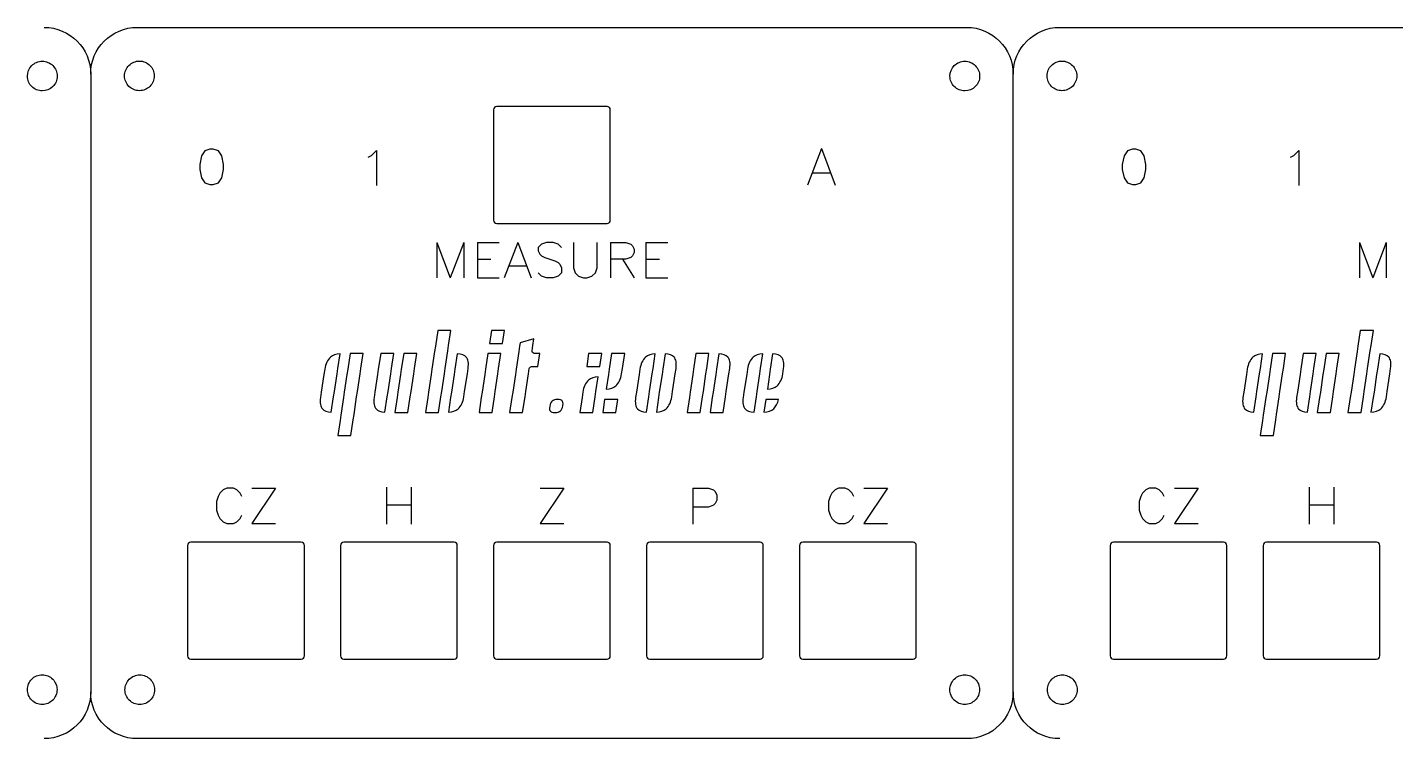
# Model space of a CAD drawing. Extents: x 0 to 498, y 0 to 383.
# Drawn here: x 92.7 to 240.4, y 76.7 to 153.4 of the extents above; entities that cross this region are included whole.
import ezdxf

# ---------------------------------------------------------------- set-up
doc = ezdxf.new("R2010")
doc.units = 0
doc.layers.get('0').update_dxf_attribs({"true_color": 0xffffff})

msp = doc.modelspace()

# ---------------------------------------------------------------- linework, layer by layer
at = {"color": 1, "true_color": 0xff0000}
for p, q in [((104.58, 153.4), (194.09, 153.4)), ((104.58, 153.4), (104.58, 153.4)), ((204.14, 153.4), (293.65, 153.4)), ((204.14, 153.4), (204.14, 153.4)), ((95.94, 148.15), (95.94, 148.15)), ((99.56, 148.37), (99.56, 81.73)), ((106.42, 148.17), (106.42, 148.17)), ((195.5, 148.15), (195.5, 148.15)), ((199.12, 81.73), (199.12, 148.37)), ((205.98, 148.17), (205.98, 148.17)), ((155.29, 144.86), (143.39, 144.86)), ((143.39, 132.25), (155.29, 132.25)), ((138.43, 120.72), (137.02, 120.72)), ((137.02, 120.72), (137.02, 120.72)), ((138.19, 119.08), (138.43, 120.72)), ((142.8, 120.72), (142.59, 119.3)), ((144.21, 120.72), (142.8, 120.72)), ((144, 119.3), (144.21, 120.72)), ((147.38, 119.8), (145.9, 119.37)), ((147.27, 119.08), (147.38, 119.8)), ((147.38, 119.8), (147.38, 119.8)), ((237.99, 120.72), (236.58, 120.72)), ((236.58, 120.72), (236.58, 120.72)), ((237.75, 119.08), (237.99, 120.72)), ((126.24, 116.6), (126.48, 118.2)), ((128.97, 118.24), (127.55, 118.24)), ((127.55, 118.24), (127.55, 118.24)), ((128.72, 116.6), (128.97, 118.24)), ((130.86, 118.24), (130.6, 116.53)), ((132.27, 118.24), (130.86, 118.24)), ((132.02, 116.6), (132.27, 118.24)), ((133.34, 118.24), (133.08, 116.53)), ((134.75, 118.24), (133.34, 118.24)), ((134.5, 116.6), (134.75, 118.24)), ((136.68, 118.46), (136.39, 116.53)), ((136.77, 119.01), (136.68, 118.46)), ((137.81, 116.6), (138.1, 118.53)), ((138.1, 118.53), (138.19, 119.08)), ((139.12, 118.21), (138.87, 116.53)), ((139.12, 118.21), (139.12, 118.21)), ((143.84, 118.24), (142.43, 118.24)), ((142.59, 119.3), (144, 119.3)), ((143.59, 116.6), (143.84, 118.24)), ((145.77, 118.46), (145.47, 116.53)), ((145.85, 119.01), (145.77, 118.46)), ((145.9, 119.37), (145.85, 119.01)), ((147.19, 118.53), (147.27, 119.08)), ((147.83, 116.82), (148.04, 118.24)), ((153.3, 118.24), (153.09, 116.82)), ((154.71, 118.24), (153.3, 118.24)), ((154.5, 116.82), (154.71, 118.24)), ((157.19, 118.24), (155.77, 118.24)), ((155.77, 118.24), (155.77, 118.24)), ((156.94, 116.6), (157.19, 118.24)), ((160.25, 116.6), (160.49, 118.2)), ((161.56, 118.21), (161.3, 116.53)), ((161.56, 118.21), (161.56, 118.21)), ((164.88, 118.24), (164.62, 116.53)), ((166.29, 118.24), (164.88, 118.24)), ((166.04, 116.6), (166.29, 118.24)), ((167.35, 118.21), (167.1, 116.53)), ((167.35, 118.21), (167.35, 118.21)), ((171.86, 116.6), (172.1, 118.2)), ((173.16, 118.21), (172.91, 116.53)), ((173.16, 118.21), (173.16, 118.21)), ((225.8, 116.6), (226.04, 118.2)), ((228.52, 118.24), (227.11, 118.24)), ((227.11, 118.24), (227.11, 118.24)), ((228.28, 116.6), (228.52, 118.24)), ((230.42, 118.24), (230.16, 116.53)), ((231.83, 118.24), (230.42, 118.24)), ((231.58, 116.6), (231.83, 118.24)), ((232.9, 118.24), (232.64, 116.53)), ((234.31, 118.24), (232.9, 118.24)), ((234.06, 116.6), (234.31, 118.24)), ((236.24, 118.46), (235.95, 116.53)), ((236.33, 119.01), (236.24, 118.46)), ((237.37, 116.6), (237.66, 118.53)), ((237.66, 118.53), (237.75, 119.08)), ((238.68, 118.21), (238.43, 116.53)), ((238.68, 118.21), (238.68, 118.21)), ((147.15, 116.82), (147.83, 116.82)), ((153.09, 116.82), (154.5, 116.82)), ((124.74, 115.98), (124.45, 114.05)), ((124.82, 116.53), (124.74, 115.98)), ((125.87, 114.12), (126.16, 116.05)), ((126.16, 116.05), (126.24, 116.6)), ((127.21, 115.98), (126.92, 114.05)), ((127.3, 116.53), (127.21, 115.98)), ((128.35, 114.12), (128.64, 116.05)), ((128.64, 116.05), (128.72, 116.6)), ((130.52, 115.98), (130.23, 114.05)), ((130.6, 116.53), (130.52, 115.98)), ((131.94, 116.05), (132.02, 116.6)), ((133, 115.98), (132.71, 114.05)), ((133.08, 116.53), (133, 115.98)), ((134.42, 116.05), (134.5, 116.6)), ((136.31, 115.98), (136.02, 114.05)), ((136.39, 116.53), (136.31, 115.98)), ((137.73, 116.05), (137.81, 116.6)), ((138.78, 115.98), (138.5, 114.05)), ((138.87, 116.53), (138.78, 115.98)), ((139.92, 114.12), (140.21, 116.05)), ((140.21, 116.05), (140.29, 116.6)), ((142.09, 115.98), (141.8, 114.05)), ((142.17, 116.53), (142.09, 115.98)), ((143.22, 114.12), (143.51, 116.05)), ((143.51, 116.05), (143.59, 116.6)), ((145.39, 115.98), (145.11, 114.05)), ((145.47, 116.53), (145.39, 115.98)), ((146.53, 114.12), (146.81, 116.05)), ((146.81, 116.05), (146.9, 116.6)), ((154.09, 114.12), (154.33, 115.72)), ((154.33, 115.72), (154.33, 115.72)), ((155.44, 115.98), (155.19, 114.38)), ((155.52, 116.53), (155.44, 115.98)), ((156.86, 116.05), (156.94, 116.6)), ((158.74, 115.98), (158.46, 114.05)), ((158.83, 116.53), (158.74, 115.98)), ((160.16, 116.05), (160.25, 116.6)), ((161.22, 115.98), (160.93, 114.05)), ((161.3, 116.53), (161.22, 115.98)), ((162.36, 114.12), (162.64, 116.05)), ((162.64, 116.05), (162.73, 116.6)), ((164.54, 115.98), (164.25, 114.05)), ((164.62, 116.53), (164.54, 115.98)), ((165.96, 116.05), (166.04, 116.6)), ((167.02, 115.98), (166.73, 114.05)), ((167.1, 116.53), (167.02, 115.98)), ((168.44, 116.05), (168.53, 116.6)), ((170.36, 115.98), (170.06, 114.05)), ((170.44, 116.53), (170.36, 115.98)), ((171.49, 114.12), (171.78, 116.05)), ((171.78, 116.05), (171.86, 116.6)), ((172.83, 115.98), (172.59, 114.38)), ((172.91, 116.53), (172.83, 115.98)), ((174.26, 116.05), (174.34, 116.6)), ((174.34, 116.6), (174.34, 116.6)), ((224.3, 115.98), (224.01, 114.05)), ((224.38, 116.53), (224.3, 115.98)), ((225.43, 114.12), (225.72, 116.05)), ((225.72, 116.05), (225.8, 116.6)), ((226.77, 115.98), (226.48, 114.05)), ((226.86, 116.53), (226.77, 115.98)), ((227.91, 114.12), (228.2, 116.05)), ((228.2, 116.05), (228.28, 116.6)), ((230.08, 115.98), (229.79, 114.05)), ((230.16, 116.53), (230.08, 115.98)), ((231.5, 116.05), (231.58, 116.6)), ((232.55, 115.98), (232.27, 114.05)), ((232.64, 116.53), (232.55, 115.98)), ((233.98, 116.05), (234.06, 116.6)), ((235.87, 115.98), (235.58, 114.05)), ((235.95, 116.53), (235.87, 115.98)), ((237.29, 116.05), (237.37, 116.6)), ((238.34, 115.98), (238.06, 114.05)), ((238.43, 116.53), (238.34, 115.98)), ((239.48, 114.12), (239.77, 116.05)), ((239.77, 116.05), (239.85, 116.6)), ((124.45, 114.05), (124.36, 113.5)), ((125.78, 113.57), (125.87, 114.12)), ((126.92, 114.05), (126.84, 113.5)), ((128.26, 113.57), (128.35, 114.12)), ((130.23, 114.05), (130.15, 113.5)), ((131.57, 113.57), (131.65, 114.12)), ((132.71, 114.05), (132.63, 113.5)), ((134.05, 113.57), (134.14, 114.12)), ((136.02, 114.05), (135.94, 113.5)), ((137.36, 113.57), (137.44, 114.12)), ((138.5, 114.05), (138.41, 113.5)), ((139.84, 113.57), (139.92, 114.12)), ((141.8, 114.05), (141.72, 113.5)), ((143.14, 113.57), (143.22, 114.12)), ((145.11, 114.05), (145.02, 113.5)), ((146.44, 113.57), (146.53, 114.12)), ((152.67, 114.05), (152.59, 113.5)), ((154.01, 113.57), (154.09, 114.12)), ((158.46, 114.05), (158.37, 113.5)), ((159.79, 113.57), (159.88, 114.12)), ((160.93, 114.05), (160.85, 113.5)), ((162.27, 113.57), (162.36, 114.12)), ((164.25, 114.05), (164.17, 113.5)), ((165.59, 113.57), (165.68, 114.12)), ((166.73, 114.05), (166.65, 113.5)), ((168.07, 113.57), (168.16, 114.12)), ((170.06, 114.05), (169.98, 113.5)), ((171.4, 113.57), (171.49, 114.12)), ((224.01, 114.05), (223.92, 113.5)), ((225.34, 113.57), (225.43, 114.12)), ((226.48, 114.05), (226.4, 113.5)), ((227.82, 113.57), (227.91, 114.12)), ((229.79, 114.05), (229.71, 113.5)), ((231.13, 113.57), (231.21, 114.12)), ((232.27, 114.05), (232.19, 113.5)), ((233.61, 113.57), (233.69, 114.12)), ((235.58, 114.05), (235.5, 113.5)), ((236.92, 113.57), (237, 114.12)), ((238.06, 114.05), (237.97, 113.5)), ((239.4, 113.57), (239.48, 114.12)), ((125.53, 111.89), (125.78, 113.57)), ((126.84, 113.5), (126.55, 111.57)), ((131.32, 111.89), (131.57, 113.57)), ((132.63, 113.5), (132.38, 111.86)), ((133.79, 111.86), (134.05, 113.57)), ((135.94, 113.5), (135.69, 111.86)), ((137.1, 111.86), (137.36, 113.57)), ((138.41, 113.5), (138.17, 111.9)), ((141.72, 113.5), (141.47, 111.86)), ((142.88, 111.86), (143.14, 113.57)), ((145.02, 113.5), (144.77, 111.86)), ((146.18, 111.86), (146.44, 113.57)), ((149.95, 113.28), (149.95, 113.28)), ((152.59, 113.5), (152.34, 111.86)), ((153.75, 111.86), (154.01, 113.57)), ((155.03, 113.28), (154.82, 111.86)), ((156.44, 113.28), (155.03, 113.28)), ((156.23, 111.86), (156.44, 113.28)), ((159.54, 111.89), (159.79, 113.57)), ((160.85, 113.5), (160.61, 111.9)), ((164.17, 113.5), (163.92, 111.86)), ((165.33, 111.86), (165.59, 113.57)), ((166.65, 113.5), (166.4, 111.86)), ((167.81, 111.86), (168.07, 113.57)), ((171.15, 111.89), (171.4, 113.57)), ((172.42, 113.28), (172.22, 111.9)), ((173.8, 113.28), (172.42, 113.28)), ((225.09, 111.89), (225.34, 113.57)), ((226.4, 113.5), (226.11, 111.57)), ((230.88, 111.89), (231.13, 113.57)), ((232.19, 113.5), (231.94, 111.86)), ((233.35, 111.86), (233.61, 113.57)), ((235.5, 113.5), (235.25, 111.86)), ((236.66, 111.86), (236.92, 113.57)), ((237.97, 113.5), (237.73, 111.9)), ((126.47, 111.02), (126.22, 109.38)), ((126.55, 111.57), (126.47, 111.02)), ((127.64, 109.38), (127.9, 111.09)), ((127.9, 111.09), (127.98, 111.64)), ((132.38, 111.86), (133.79, 111.86)), ((135.69, 111.86), (137.1, 111.86)), ((141.47, 111.86), (142.88, 111.86)), ((144.77, 111.86), (146.18, 111.86)), ((152.34, 111.86), (153.75, 111.86)), ((154.82, 111.86), (156.23, 111.86)), ((163.92, 111.86), (165.33, 111.86)), ((166.4, 111.86), (167.81, 111.86)), ((226.03, 111.02), (225.78, 109.38)), ((226.11, 111.57), (226.03, 111.02)), ((227.2, 109.38), (227.45, 111.09)), ((227.45, 111.09), (227.54, 111.64)), ((231.94, 111.86), (233.35, 111.86)), ((235.25, 111.86), (236.66, 111.86)), ((126.22, 109.38), (127.64, 109.38)), ((225.78, 109.38), (227.2, 109.38)), ((122.27, 97.87), (110.37, 97.87)), ((138.78, 97.87), (126.88, 97.87)), ((155.29, 97.87), (143.39, 97.87)), ((171.8, 97.87), (159.9, 97.87)), ((188.31, 97.87), (176.41, 97.87)), ((221.83, 97.87), (209.93, 97.87)), ((238.34, 97.87), (226.44, 97.87)), ((110.37, 85.26), (122.27, 85.26)), ((143.39, 85.26), (155.29, 85.26)), ((159.9, 85.26), (171.8, 85.26)), ((176.41, 85.26), (188.31, 85.26)), ((209.93, 85.26), (221.83, 85.26)), ((95.93, 81.98), (95.93, 81.98)), ((106.46, 81.97), (106.46, 81.97)), ((195.49, 81.98), (195.49, 81.98)), ((206.02, 81.97), (206.02, 81.97)), ((194.09, 76.7), (104.58, 76.7))]:
    msp.add_line(p, q, dxfattribs=at)
at = {"color": 7, "true_color": 0xffffff}
for p, q in [((178.43, 140.33), (176.93, 136.4)), ((178.43, 140.33), (179.92, 136.4)), ((111.52, 139.54), (111.34, 138.63)), ((111.88, 140.09), (111.52, 139.54)), ((112.43, 140.27), (111.88, 140.09)), ((112.79, 140.27), (112.43, 140.27)), ((113.34, 140.09), (112.79, 140.27)), ((113.7, 139.54), (113.34, 140.09)), ((113.88, 138.63), (113.7, 139.54)), ((129.49, 139.42), (129.85, 139.6)), ((129.85, 139.6), (130.39, 140.14)), ((130.39, 140.14), (130.39, 136.36)), ((211.08, 139.54), (210.89, 138.63)), ((211.44, 140.09), (211.08, 139.54)), ((211.99, 140.27), (211.44, 140.09)), ((212.35, 140.27), (211.99, 140.27)), ((212.89, 140.09), (212.35, 140.27)), ((213.26, 139.54), (212.89, 140.09)), ((213.44, 138.63), (213.26, 139.54)), ((229.05, 139.42), (229.41, 139.6)), ((229.41, 139.6), (229.95, 140.14)), ((229.95, 140.14), (229.95, 136.36)), ((111.34, 138.63), (111.34, 138.09)), ((111.34, 138.09), (111.52, 137.18)), ((113.7, 137.18), (113.88, 138.09)), ((113.88, 138.09), (113.88, 138.63)), ((177.49, 137.71), (179.36, 137.71)), ((210.89, 138.63), (210.89, 138.09)), ((210.89, 138.09), (211.08, 137.18)), ((213.26, 137.18), (213.44, 138.09)), ((213.44, 138.09), (213.44, 138.63)), ((111.52, 137.18), (111.88, 136.63)), ((111.88, 136.63), (112.43, 136.45)), ((112.43, 136.45), (112.79, 136.45)), ((112.79, 136.45), (113.34, 136.63)), ((113.34, 136.63), (113.7, 137.18)), ((211.08, 137.18), (211.44, 136.63)), ((211.44, 136.63), (211.99, 136.45)), ((211.99, 136.45), (212.35, 136.45)), ((212.35, 136.45), (212.89, 136.63)), ((212.89, 136.63), (213.26, 137.18)), ((136.92, 130.21), (136.92, 126.39)), ((136.92, 130.21), (138.37, 126.39)), ((139.83, 130.21), (138.37, 126.39)), ((139.83, 130.21), (139.83, 126.39)), ((141.29, 130.21), (141.29, 126.39)), ((141.29, 130.21), (143.65, 130.21)), ((145.65, 130.21), (144.2, 126.39)), ((145.65, 130.21), (147.11, 126.39)), ((148.2, 130.03), (147.84, 129.67)), ((148.75, 130.21), (148.2, 130.03)), ((149.48, 130.21), (148.75, 130.21)), ((150.02, 130.03), (149.48, 130.21)), ((150.39, 129.67), (150.02, 130.03)), ((151.66, 130.21), (151.66, 127.48)), ((154.21, 127.48), (154.21, 130.21)), ((155.66, 130.21), (155.66, 126.39)), ((155.66, 130.21), (157.3, 130.21)), ((157.3, 130.21), (157.85, 130.03)), ((157.85, 130.03), (158.03, 129.85)), ((159.48, 130.21), (159.48, 126.39)), ((159.48, 130.21), (161.85, 130.21)), ((236.48, 130.21), (236.48, 126.39)), ((236.48, 130.21), (237.93, 126.39)), ((239.39, 130.21), (237.93, 126.39)), ((239.39, 130.21), (239.39, 126.39)), ((147.84, 129.67), (147.84, 129.3)), ((147.84, 129.3), (148.02, 128.94)), ((148.02, 128.94), (148.2, 128.76)), ((148.2, 128.76), (148.57, 128.57)), ((148.57, 128.57), (149.66, 128.21)), ((157.85, 128.57), (157.3, 128.39)), ((158.03, 128.76), (157.85, 128.57)), ((158.03, 129.85), (158.21, 129.48)), ((158.21, 129.12), (158.03, 128.76)), ((158.21, 129.48), (158.21, 129.12)), ((141.29, 128.39), (142.74, 128.39)), ((144.74, 127.67), (146.56, 127.67)), ((149.66, 128.21), (150.02, 128.03)), ((150.02, 128.03), (150.2, 127.85)), ((150.2, 127.85), (150.39, 127.48)), ((150.39, 127.48), (150.39, 126.94)), ((151.66, 127.48), (151.84, 126.94)), ((154.03, 126.94), (154.21, 127.48)), ((157.3, 128.39), (155.66, 128.39)), ((156.94, 128.39), (158.21, 126.39)), ((159.48, 128.39), (160.94, 128.39)), ((141.29, 126.39), (143.65, 126.39)), ((148.2, 126.57), (147.84, 126.94)), ((148.75, 126.39), (148.2, 126.57)), ((149.48, 126.39), (148.75, 126.39)), ((150.02, 126.57), (149.48, 126.39)), ((150.39, 126.94), (150.02, 126.57)), ((151.84, 126.94), (152.21, 126.57)), ((152.21, 126.57), (152.75, 126.39)), ((152.75, 126.39), (153.12, 126.39)), ((153.12, 126.39), (153.66, 126.57)), ((153.66, 126.57), (154.03, 126.94)), ((159.48, 126.39), (161.85, 126.39)), ((113.87, 103.54), (113.51, 103.17)), ((114.24, 103.72), (113.87, 103.54)), ((114.96, 103.72), (114.24, 103.72)), ((115.33, 103.54), (114.96, 103.72)), ((115.69, 103.17), (115.33, 103.54)), ((119.51, 103.72), (116.96, 99.9)), ((116.96, 103.72), (119.51, 103.72)), ((131.5, 103.81), (131.5, 99.81)), ((134.16, 103.81), (134.16, 99.81)), ((150.61, 103.72), (148.07, 99.9)), ((148.07, 103.72), (150.61, 103.72)), ((164.55, 103.72), (164.55, 99.81)), ((164.55, 103.72), (166.22, 103.72)), ((166.22, 103.72), (166.78, 103.53)), ((166.78, 103.53), (166.97, 103.34)), ((179.91, 103.54), (179.55, 103.17)), ((180.28, 103.72), (179.91, 103.54)), ((181, 103.72), (180.28, 103.72)), ((181.37, 103.54), (181, 103.72)), ((181.73, 103.17), (181.37, 103.54)), ((185.55, 103.72), (183, 99.9)), ((183, 103.72), (185.55, 103.72)), ((213.43, 103.54), (213.07, 103.17)), ((213.8, 103.72), (213.43, 103.54)), ((214.52, 103.72), (213.8, 103.72)), ((214.89, 103.54), (214.52, 103.72)), ((215.25, 103.17), (214.89, 103.54)), ((219.07, 103.72), (216.52, 99.9)), ((216.52, 103.72), (219.07, 103.72)), ((231.06, 103.81), (231.06, 99.81)), ((233.72, 103.81), (233.72, 99.81)), ((113.33, 102.81), (113.15, 102.26)), ((113.15, 102.26), (113.15, 101.35)), ((113.51, 103.17), (113.33, 102.81)), ((115.87, 102.81), (115.69, 103.17)), ((131.5, 101.9), (134.16, 101.9)), ((166.97, 102.04), (166.78, 101.86)), ((166.97, 103.34), (167.15, 102.97)), ((167.15, 102.41), (166.97, 102.04)), ((167.15, 102.97), (167.15, 102.41)), ((179.37, 102.81), (179.19, 102.26)), ((179.19, 102.26), (179.19, 101.35)), ((179.55, 103.17), (179.37, 102.81)), ((181.91, 102.81), (181.73, 103.17)), ((212.89, 102.81), (212.7, 102.26)), ((212.7, 102.26), (212.7, 101.35)), ((213.07, 103.17), (212.89, 102.81)), ((215.43, 102.81), (215.25, 103.17)), ((231.06, 101.9), (233.72, 101.9)), ((113.15, 101.35), (113.33, 100.81)), ((113.33, 100.81), (113.51, 100.45)), ((113.51, 100.45), (113.87, 100.08)), ((115.33, 100.08), (115.69, 100.45)), ((115.69, 100.45), (115.87, 100.81)), ((166.22, 101.67), (164.55, 101.67)), ((166.78, 101.86), (166.22, 101.67)), ((179.19, 101.35), (179.37, 100.81)), ((179.37, 100.81), (179.55, 100.45)), ((179.55, 100.45), (179.91, 100.08)), ((181.37, 100.08), (181.73, 100.45)), ((181.73, 100.45), (181.91, 100.81)), ((212.7, 101.35), (212.89, 100.81)), ((212.89, 100.81), (213.07, 100.45)), ((213.07, 100.45), (213.43, 100.08)), ((214.89, 100.08), (215.25, 100.45)), ((215.25, 100.45), (215.43, 100.81)), ((113.87, 100.08), (114.24, 99.9)), ((114.24, 99.9), (114.96, 99.9)), ((114.96, 99.9), (115.33, 100.08)), ((116.96, 99.9), (119.51, 99.9)), ((148.07, 99.9), (150.61, 99.9)), ((179.91, 100.08), (180.28, 99.9)), ((180.28, 99.9), (181, 99.9)), ((181, 99.9), (181.37, 100.08)), ((183, 99.9), (185.55, 99.9)), ((213.43, 100.08), (213.8, 99.9)), ((213.8, 99.9), (214.52, 99.9)), ((214.52, 99.9), (214.89, 100.08)), ((216.52, 99.9), (219.07, 99.9))]:
    msp.add_line(p, q, dxfattribs=at)
at = {"color": 1, "true_color": 0xff0000}
for points in [[(94.53, 153.4), (97.32, 153.4), (99.56, 151.15), (99.56, 148.37)], [(99.56, 148.37), (99.56, 151.15), (101.8, 153.4), (104.58, 153.4)], [(194.09, 153.4), (196.88, 153.4), (199.12, 151.15), (199.12, 148.37)], [(199.12, 148.37), (199.12, 151.15), (201.36, 153.4), (204.14, 153.4)], [(92.74, 148.15), (92.74, 148.57), (92.9, 148.98), (93.2, 149.28)], [(93.2, 149.28), (93.5, 149.58), (93.91, 149.75), (94.34, 149.75)], [(94.34, 149.75), (94.76, 149.75), (95.17, 149.58), (95.47, 149.28)], [(95.47, 149.28), (95.77, 148.98), (95.94, 148.57), (95.94, 148.15)], [(103.22, 148.17), (103.22, 148.59), (103.39, 149), (103.69, 149.3)], [(103.69, 149.3), (103.99, 149.6), (104.4, 149.77), (104.82, 149.77)], [(104.82, 149.77), (105.25, 149.77), (105.65, 149.6), (105.95, 149.3)], [(105.95, 149.3), (106.25, 149), (106.42, 148.59), (106.42, 148.17)], [(192.3, 148.15), (192.3, 148.57), (192.46, 148.98), (192.76, 149.28)], [(192.76, 149.28), (193.06, 149.58), (193.47, 149.75), (193.9, 149.75)], [(193.9, 149.75), (194.32, 149.75), (194.73, 149.58), (195.03, 149.28)], [(195.03, 149.28), (195.33, 148.98), (195.5, 148.57), (195.5, 148.15)], [(202.78, 148.17), (202.78, 148.59), (202.95, 149), (203.25, 149.3)], [(203.25, 149.3), (203.55, 149.6), (203.96, 149.77), (204.38, 149.77)], [(204.38, 149.77), (204.81, 149.77), (205.21, 149.6), (205.51, 149.3)], [(205.51, 149.3), (205.81, 149), (205.98, 148.59), (205.98, 148.17)], [(93.2, 147.01), (92.9, 147.31), (92.74, 147.72), (92.74, 148.15)], [(95.94, 148.15), (95.94, 147.72), (95.77, 147.31), (95.47, 147.01)], [(103.69, 147.04), (103.39, 147.34), (103.22, 147.74), (103.22, 148.17)], [(106.42, 148.17), (106.42, 147.74), (106.25, 147.34), (105.95, 147.04)], [(192.76, 147.01), (192.46, 147.31), (192.3, 147.72), (192.3, 148.15)], [(195.5, 148.15), (195.5, 147.72), (195.33, 147.31), (195.03, 147.01)], [(203.25, 147.04), (202.95, 147.34), (202.78, 147.74), (202.78, 148.17)], [(205.98, 148.17), (205.98, 147.74), (205.81, 147.34), (205.51, 147.04)], [(94.34, 146.55), (93.91, 146.55), (93.5, 146.71), (93.2, 147.01)], [(95.47, 147.01), (95.17, 146.71), (94.76, 146.55), (94.34, 146.55)], [(104.82, 146.57), (104.4, 146.57), (103.99, 146.74), (103.69, 147.04)], [(105.95, 147.04), (105.65, 146.74), (105.25, 146.57), (104.82, 146.57)], [(193.9, 146.55), (193.47, 146.55), (193.06, 146.71), (192.76, 147.01)], [(195.03, 147.01), (194.73, 146.71), (194.32, 146.55), (193.9, 146.55)], [(204.38, 146.57), (203.96, 146.57), (203.55, 146.74), (203.25, 147.04)], [(205.51, 147.04), (205.21, 146.74), (204.81, 146.57), (204.38, 146.57)], [(143.39, 144.86), (143.19, 144.86), (143.04, 144.7), (143.04, 144.51)], [(155.64, 144.51), (155.64, 144.7), (155.48, 144.86), (155.29, 144.86)], [(143.04, 144.51), (143.04, 144.51), (143.04, 132.61), (143.04, 132.61)], [(155.64, 132.61), (155.64, 132.61), (155.64, 144.51), (155.64, 144.51)], [(143.04, 132.61), (143.04, 132.41), (143.19, 132.25), (143.39, 132.25)], [(155.29, 132.25), (155.48, 132.25), (155.64, 132.41), (155.64, 132.61)], [(137.02, 120.72), (137.02, 120.72), (136.77, 119.01), (136.77, 119.01)], [(236.58, 120.72), (236.58, 120.72), (236.33, 119.01), (236.33, 119.01)], [(126.48, 118.2), (126.05, 118.15), (125.69, 118.04), (125.43, 117.82)], [(127.55, 118.24), (127.55, 118.24), (127.3, 116.53), (127.3, 116.53)], [(136.77, 119.01), (136.77, 119.01), (136.77, 119.01), (136.77, 119.01)], [(140.09, 117.85), (139.91, 118.06), (139.58, 118.17), (139.12, 118.21)], [(142.43, 118.24), (142.43, 118.24), (142.17, 116.53), (142.17, 116.53)], [(145.85, 119.01), (145.85, 119.01), (145.85, 119.01), (145.85, 119.01)], [(147.25, 118.33), (147.2, 118.38), (147.18, 118.46), (147.19, 118.53)], [(147.44, 118.24), (147.37, 118.24), (147.29, 118.27), (147.25, 118.33)], [(148.04, 118.24), (148.04, 118.24), (147.44, 118.24), (147.44, 118.24)], [(155.77, 118.24), (155.77, 118.24), (155.52, 116.53), (155.52, 116.53)], [(160.49, 118.2), (160.05, 118.15), (159.69, 118.04), (159.44, 117.82)], [(162.52, 117.85), (162.34, 118.06), (162.01, 118.17), (161.56, 118.21)], [(168.32, 117.85), (168.14, 118.06), (167.81, 118.17), (167.35, 118.21)], [(172.1, 118.2), (171.66, 118.15), (171.3, 118.04), (171.05, 117.82)], [(174.13, 117.85), (173.95, 118.06), (173.62, 118.17), (173.16, 118.21)], [(226.04, 118.2), (225.6, 118.15), (225.24, 118.04), (224.99, 117.82)], [(227.11, 118.24), (227.11, 118.24), (226.86, 116.53), (226.86, 116.53)], [(236.33, 119.01), (236.33, 119.01), (236.33, 119.01), (236.33, 119.01)], [(239.65, 117.85), (239.47, 118.06), (239.14, 118.17), (238.68, 118.21)], [(125.43, 117.82), (125.12, 117.55), (124.91, 117.13), (124.82, 116.53)], [(140.29, 116.6), (140.38, 117.21), (140.3, 117.6), (140.09, 117.85)], [(146.9, 116.6), (146.91, 116.73), (147.02, 116.82), (147.15, 116.82)], [(159.44, 117.82), (159.13, 117.55), (158.92, 117.13), (158.83, 116.53)], [(162.73, 116.6), (162.82, 117.21), (162.73, 117.6), (162.52, 117.85)], [(168.53, 116.6), (168.62, 117.21), (168.53, 117.6), (168.32, 117.85)], [(171.05, 117.82), (170.74, 117.55), (170.53, 117.13), (170.44, 116.53)], [(174.34, 116.6), (174.43, 117.2), (174.34, 117.6), (174.13, 117.85)], [(224.99, 117.82), (224.68, 117.55), (224.47, 117.13), (224.38, 116.53)], [(239.85, 116.6), (239.94, 117.21), (239.86, 117.6), (239.65, 117.85)], [(124.82, 116.53), (124.82, 116.53), (124.82, 116.53), (124.82, 116.53)], [(127.3, 116.53), (127.3, 116.53), (127.3, 116.53), (127.3, 116.53)], [(131.65, 114.12), (131.65, 114.12), (131.94, 116.05), (131.94, 116.05)], [(131.94, 116.05), (131.94, 116.05), (131.94, 116.05), (131.94, 116.05)], [(134.14, 114.12), (134.14, 114.12), (134.42, 116.05), (134.42, 116.05)], [(134.42, 116.05), (134.42, 116.05), (134.42, 116.05), (134.42, 116.05)], [(137.44, 114.12), (137.44, 114.12), (137.73, 116.05), (137.73, 116.05)], [(137.73, 116.05), (137.73, 116.05), (137.73, 116.05), (137.73, 116.05)], [(140.21, 116.05), (140.21, 116.05), (140.21, 116.05), (140.21, 116.05)], [(142.17, 116.53), (142.17, 116.53), (142.17, 116.53), (142.17, 116.53)], [(146.81, 116.05), (146.81, 116.05), (146.81, 116.05), (146.81, 116.05)], [(153.28, 115.34), (152.97, 115.07), (152.76, 114.65), (152.67, 114.05)], [(154.33, 115.72), (153.9, 115.67), (153.54, 115.56), (153.28, 115.34)], [(155.52, 116.53), (155.52, 116.53), (155.52, 116.53), (155.52, 116.53)], [(156.25, 114.76), (156.56, 115.03), (156.77, 115.45), (156.86, 116.05)], [(159.88, 114.12), (159.88, 114.12), (160.16, 116.05), (160.16, 116.05)], [(160.16, 116.05), (160.16, 116.05), (160.16, 116.05), (160.16, 116.05)], [(162.64, 116.05), (162.64, 116.05), (162.64, 116.05), (162.64, 116.05)], [(165.68, 114.12), (165.68, 114.12), (165.96, 116.05), (165.96, 116.05)], [(165.96, 116.05), (165.96, 116.05), (165.96, 116.05), (165.96, 116.05)], [(168.16, 114.12), (168.16, 114.12), (168.44, 116.05), (168.44, 116.05)], [(168.44, 116.05), (168.44, 116.05), (168.44, 116.05), (168.44, 116.05)], [(170.44, 116.53), (170.44, 116.53), (170.44, 116.53), (170.44, 116.53)], [(172.91, 116.53), (172.91, 116.53), (172.91, 116.53), (172.91, 116.53)], [(173.64, 114.76), (173.96, 115.03), (174.17, 115.45), (174.26, 116.05)], [(224.38, 116.53), (224.38, 116.53), (224.38, 116.53), (224.38, 116.53)], [(226.86, 116.53), (226.86, 116.53), (226.86, 116.53), (226.86, 116.53)], [(231.21, 114.12), (231.21, 114.12), (231.5, 116.05), (231.5, 116.05)], [(231.5, 116.05), (231.5, 116.05), (231.5, 116.05), (231.5, 116.05)], [(233.69, 114.12), (233.69, 114.12), (233.98, 116.05), (233.98, 116.05)], [(233.98, 116.05), (233.98, 116.05), (233.98, 116.05), (233.98, 116.05)], [(237, 114.12), (237, 114.12), (237.29, 116.05), (237.29, 116.05)], [(237.29, 116.05), (237.29, 116.05), (237.29, 116.05), (237.29, 116.05)], [(239.77, 116.05), (239.77, 116.05), (239.77, 116.05), (239.77, 116.05)], [(130.23, 114.05), (130.23, 114.05), (130.23, 114.05), (130.23, 114.05)], [(132.71, 114.05), (132.71, 114.05), (132.71, 114.05), (132.71, 114.05)], [(136.02, 114.05), (136.02, 114.05), (136.02, 114.05), (136.02, 114.05)], [(138.5, 114.05), (138.5, 114.05), (138.5, 114.05), (138.5, 114.05)], [(145.11, 114.05), (145.11, 114.05), (145.11, 114.05), (145.11, 114.05)], [(155.19, 114.38), (155.63, 114.43), (155.99, 114.54), (156.25, 114.76)], [(158.46, 114.05), (158.46, 114.05), (158.46, 114.05), (158.46, 114.05)], [(160.93, 114.05), (160.93, 114.05), (160.93, 114.05), (160.93, 114.05)], [(164.25, 114.05), (164.25, 114.05), (164.25, 114.05), (164.25, 114.05)], [(166.73, 114.05), (166.73, 114.05), (166.73, 114.05), (166.73, 114.05)], [(172.59, 114.38), (173.03, 114.43), (173.39, 114.54), (173.64, 114.76)], [(229.79, 114.05), (229.79, 114.05), (229.79, 114.05), (229.79, 114.05)], [(232.27, 114.05), (232.27, 114.05), (232.27, 114.05), (232.27, 114.05)], [(235.58, 114.05), (235.58, 114.05), (235.58, 114.05), (235.58, 114.05)], [(238.06, 114.05), (238.06, 114.05), (238.06, 114.05), (238.06, 114.05)], [(124.36, 113.5), (124.27, 112.89), (124.36, 112.5), (124.57, 112.25)], [(124.57, 112.25), (124.75, 112.04), (125.08, 111.92), (125.53, 111.89)], [(125.78, 113.57), (125.78, 113.57), (125.78, 113.57), (125.78, 113.57)], [(127.98, 111.64), (127.98, 111.64), (128.26, 113.57), (128.26, 113.57)], [(128.26, 113.57), (128.26, 113.57), (128.26, 113.57), (128.26, 113.57)], [(130.15, 113.5), (130.06, 112.89), (130.15, 112.5), (130.36, 112.25)], [(130.36, 112.25), (130.53, 112.04), (130.86, 111.92), (131.32, 111.89)], [(138.17, 111.9), (138.61, 111.94), (138.97, 112.06), (139.22, 112.28)], [(139.22, 112.28), (139.54, 112.55), (139.75, 112.97), (139.84, 113.57)], [(143.14, 113.57), (143.14, 113.57), (143.14, 113.57), (143.14, 113.57)], [(149.1, 112.53), (149.06, 112.25), (149.1, 112.1), (149.18, 112.01)], [(149.37, 113.1), (149.24, 112.99), (149.14, 112.81), (149.1, 112.53)], [(149.95, 113.28), (149.68, 113.28), (149.49, 113.21), (149.37, 113.1)], [(150.45, 113.13), (150.37, 113.21), (150.23, 113.28), (149.95, 113.28)], [(150.26, 112.04), (150.39, 112.15), (150.48, 112.33), (150.52, 112.61)], [(150.52, 112.61), (150.56, 112.89), (150.52, 113.04), (150.45, 113.13)], [(154.01, 113.57), (154.01, 113.57), (154.01, 113.57), (154.01, 113.57)], [(158.37, 113.5), (158.28, 112.89), (158.37, 112.5), (158.58, 112.25)], [(158.58, 112.25), (158.76, 112.04), (159.08, 111.92), (159.54, 111.89)], [(160.61, 111.9), (161.04, 111.94), (161.4, 112.06), (161.66, 112.28)], [(161.66, 112.28), (161.97, 112.55), (162.18, 112.97), (162.27, 113.57)], [(169.98, 113.5), (169.89, 112.89), (169.98, 112.5), (170.19, 112.25)], [(170.19, 112.25), (170.37, 112.04), (170.7, 111.92), (171.15, 111.89)], [(171.4, 113.57), (171.4, 113.57), (171.4, 113.57), (171.4, 113.57)], [(172.22, 111.9), (172.66, 111.94), (173.02, 112.06), (173.27, 112.28)], [(173.27, 112.28), (173.53, 112.5), (173.69, 112.85), (173.8, 113.28)], [(223.92, 113.5), (223.83, 112.89), (223.92, 112.5), (224.13, 112.25)], [(224.13, 112.25), (224.31, 112.04), (224.64, 111.92), (225.09, 111.89)], [(225.34, 113.57), (225.34, 113.57), (225.34, 113.57), (225.34, 113.57)], [(227.54, 111.64), (227.54, 111.64), (227.82, 113.57), (227.82, 113.57)], [(227.82, 113.57), (227.82, 113.57), (227.82, 113.57), (227.82, 113.57)], [(229.71, 113.5), (229.62, 112.89), (229.71, 112.5), (229.92, 112.25)], [(229.92, 112.25), (230.09, 112.04), (230.42, 111.92), (230.88, 111.89)], [(237.73, 111.9), (238.17, 111.94), (238.53, 112.06), (238.78, 112.28)], [(238.78, 112.28), (239.1, 112.55), (239.31, 112.97), (239.4, 113.57)], [(126.55, 111.57), (126.55, 111.57), (126.55, 111.57), (126.55, 111.57)], [(149.18, 112.01), (149.25, 111.92), (149.39, 111.86), (149.67, 111.86)], [(149.67, 111.86), (149.95, 111.86), (150.13, 111.92), (150.26, 112.04)], [(226.11, 111.57), (226.11, 111.57), (226.11, 111.57), (226.11, 111.57)], [(110.37, 97.87), (110.17, 97.87), (110.02, 97.71), (110.02, 97.52)], [(110.02, 97.52), (110.02, 97.52), (110.02, 85.62), (110.02, 85.62)], [(122.62, 97.52), (122.62, 97.71), (122.46, 97.87), (122.27, 97.87)], [(122.62, 85.62), (122.62, 85.62), (122.62, 97.52), (122.62, 97.52)], [(126.88, 97.87), (126.68, 97.87), (126.53, 97.71), (126.53, 97.52)], [(126.53, 97.52), (126.53, 97.52), (126.53, 85.62), (126.53, 85.62)], [(139.13, 97.52), (139.13, 97.71), (138.97, 97.87), (138.78, 97.87)], [(139.13, 85.62), (139.13, 85.62), (139.13, 97.52), (139.13, 97.52)], [(143.39, 97.87), (143.19, 97.87), (143.04, 97.71), (143.04, 97.52)], [(143.04, 97.52), (143.04, 97.52), (143.04, 85.62), (143.04, 85.62)], [(155.64, 97.52), (155.64, 97.71), (155.48, 97.87), (155.29, 97.87)], [(155.64, 85.62), (155.64, 85.62), (155.64, 97.52), (155.64, 97.52)], [(159.9, 97.87), (159.7, 97.87), (159.55, 97.71), (159.55, 97.52)], [(159.55, 97.52), (159.55, 97.52), (159.55, 85.62), (159.55, 85.62)], [(172.15, 97.52), (172.15, 97.71), (171.99, 97.87), (171.8, 97.87)], [(172.15, 85.62), (172.15, 85.62), (172.15, 97.52), (172.15, 97.52)], [(176.41, 97.87), (176.21, 97.87), (176.06, 97.71), (176.06, 97.52)], [(176.06, 97.52), (176.06, 97.52), (176.06, 85.62), (176.06, 85.62)], [(188.66, 97.52), (188.66, 97.71), (188.5, 97.87), (188.31, 97.87)], [(188.66, 85.62), (188.66, 85.62), (188.66, 97.52), (188.66, 97.52)], [(209.93, 97.87), (209.73, 97.87), (209.58, 97.71), (209.58, 97.52)], [(209.58, 97.52), (209.58, 97.52), (209.58, 85.62), (209.58, 85.62)], [(222.18, 97.52), (222.18, 97.71), (222.02, 97.87), (221.83, 97.87)], [(222.18, 85.62), (222.18, 85.62), (222.18, 97.52), (222.18, 97.52)], [(226.44, 97.87), (226.24, 97.87), (226.09, 97.71), (226.09, 97.52)], [(226.09, 97.52), (226.09, 97.52), (226.09, 85.62), (226.09, 85.62)], [(238.69, 97.52), (238.69, 97.71), (238.53, 97.87), (238.34, 97.87)], [(238.69, 85.62), (238.69, 85.62), (238.69, 97.52), (238.69, 97.52)], [(110.02, 85.62), (110.02, 85.42), (110.17, 85.26), (110.37, 85.26)], [(122.27, 85.26), (122.46, 85.26), (122.62, 85.42), (122.62, 85.62)], [(126.53, 85.62), (126.53, 85.42), (126.68, 85.26), (126.88, 85.26)], [(126.88, 85.26), (126.88, 85.26), (138.78, 85.26), (138.78, 85.26)], [(138.78, 85.26), (138.97, 85.26), (139.13, 85.42), (139.13, 85.62)], [(143.04, 85.62), (143.04, 85.42), (143.19, 85.26), (143.39, 85.26)], [(155.29, 85.26), (155.48, 85.26), (155.64, 85.42), (155.64, 85.62)], [(159.55, 85.62), (159.55, 85.42), (159.7, 85.26), (159.9, 85.26)], [(171.8, 85.26), (171.99, 85.26), (172.15, 85.42), (172.15, 85.62)], [(176.06, 85.62), (176.06, 85.42), (176.21, 85.26), (176.41, 85.26)], [(188.31, 85.26), (188.5, 85.26), (188.66, 85.42), (188.66, 85.62)], [(209.58, 85.62), (209.58, 85.42), (209.73, 85.26), (209.93, 85.26)], [(221.83, 85.26), (222.02, 85.26), (222.18, 85.42), (222.18, 85.62)], [(226.09, 85.62), (226.09, 85.42), (226.24, 85.26), (226.44, 85.26)], [(226.44, 85.26), (226.44, 85.26), (238.34, 85.26), (238.34, 85.26)], [(238.34, 85.26), (238.53, 85.26), (238.69, 85.42), (238.69, 85.62)], [(92.73, 81.98), (92.73, 82.4), (92.9, 82.81), (93.2, 83.11)], [(93.2, 83.11), (93.5, 83.41), (93.9, 83.58), (94.33, 83.58)], [(94.33, 83.58), (94.75, 83.58), (95.16, 83.41), (95.46, 83.11)], [(95.46, 83.11), (95.76, 82.81), (95.93, 82.4), (95.93, 81.98)], [(103.26, 81.97), (103.26, 82.39), (103.43, 82.8), (103.73, 83.1)], [(103.73, 83.1), (104.03, 83.4), (104.43, 83.57), (104.86, 83.57)], [(104.86, 83.57), (105.28, 83.57), (105.69, 83.4), (105.99, 83.1)], [(105.99, 83.1), (106.29, 82.8), (106.46, 82.39), (106.46, 81.97)], [(192.29, 81.98), (192.29, 82.4), (192.46, 82.81), (192.76, 83.11)], [(192.76, 83.11), (193.06, 83.41), (193.46, 83.58), (193.89, 83.58)], [(193.89, 83.58), (194.31, 83.58), (194.72, 83.41), (195.02, 83.11)], [(195.02, 83.11), (195.32, 82.81), (195.49, 82.4), (195.49, 81.98)], [(202.82, 81.97), (202.82, 82.39), (202.99, 82.8), (203.29, 83.1)], [(203.29, 83.1), (203.59, 83.4), (203.99, 83.57), (204.42, 83.57)], [(204.42, 83.57), (204.84, 83.57), (205.25, 83.4), (205.55, 83.1)], [(205.55, 83.1), (205.85, 82.8), (206.02, 82.39), (206.02, 81.97)], [(93.2, 80.85), (92.9, 81.15), (92.73, 81.55), (92.73, 81.98)], [(99.56, 81.73), (99.56, 78.94), (97.32, 76.7), (94.53, 76.7)], [(95.93, 81.98), (95.93, 81.55), (95.76, 81.15), (95.46, 80.85)], [(104.58, 76.7), (101.8, 76.7), (99.56, 78.94), (99.56, 81.73)], [(103.73, 80.84), (103.43, 81.14), (103.26, 81.54), (103.26, 81.97)], [(106.46, 81.97), (106.46, 81.54), (106.29, 81.14), (105.99, 80.84)], [(192.76, 80.85), (192.46, 81.15), (192.29, 81.55), (192.29, 81.98)], [(199.12, 81.73), (199.12, 78.94), (196.88, 76.7), (194.09, 76.7)], [(195.49, 81.98), (195.49, 81.55), (195.32, 81.15), (195.02, 80.85)], [(204.14, 76.7), (201.36, 76.7), (199.12, 78.94), (199.12, 81.73)], [(203.29, 80.84), (202.99, 81.14), (202.82, 81.54), (202.82, 81.97)], [(206.02, 81.97), (206.02, 81.54), (205.85, 81.14), (205.55, 80.84)], [(94.33, 80.38), (93.9, 80.38), (93.5, 80.55), (93.2, 80.85)], [(95.46, 80.85), (95.16, 80.55), (94.75, 80.38), (94.33, 80.38)], [(104.86, 80.37), (104.43, 80.37), (104.03, 80.54), (103.73, 80.84)], [(105.99, 80.84), (105.69, 80.54), (105.28, 80.37), (104.86, 80.37)], [(193.89, 80.38), (193.46, 80.38), (193.06, 80.55), (192.76, 80.85)], [(195.02, 80.85), (194.72, 80.55), (194.31, 80.38), (193.89, 80.38)], [(204.42, 80.37), (203.99, 80.37), (203.59, 80.54), (203.29, 80.84)], [(205.55, 80.84), (205.25, 80.54), (204.84, 80.37), (204.42, 80.37)]]:
    msp.add_open_spline(points, degree=3, dxfattribs=at)

doc.saveas('drawing.dxf')
